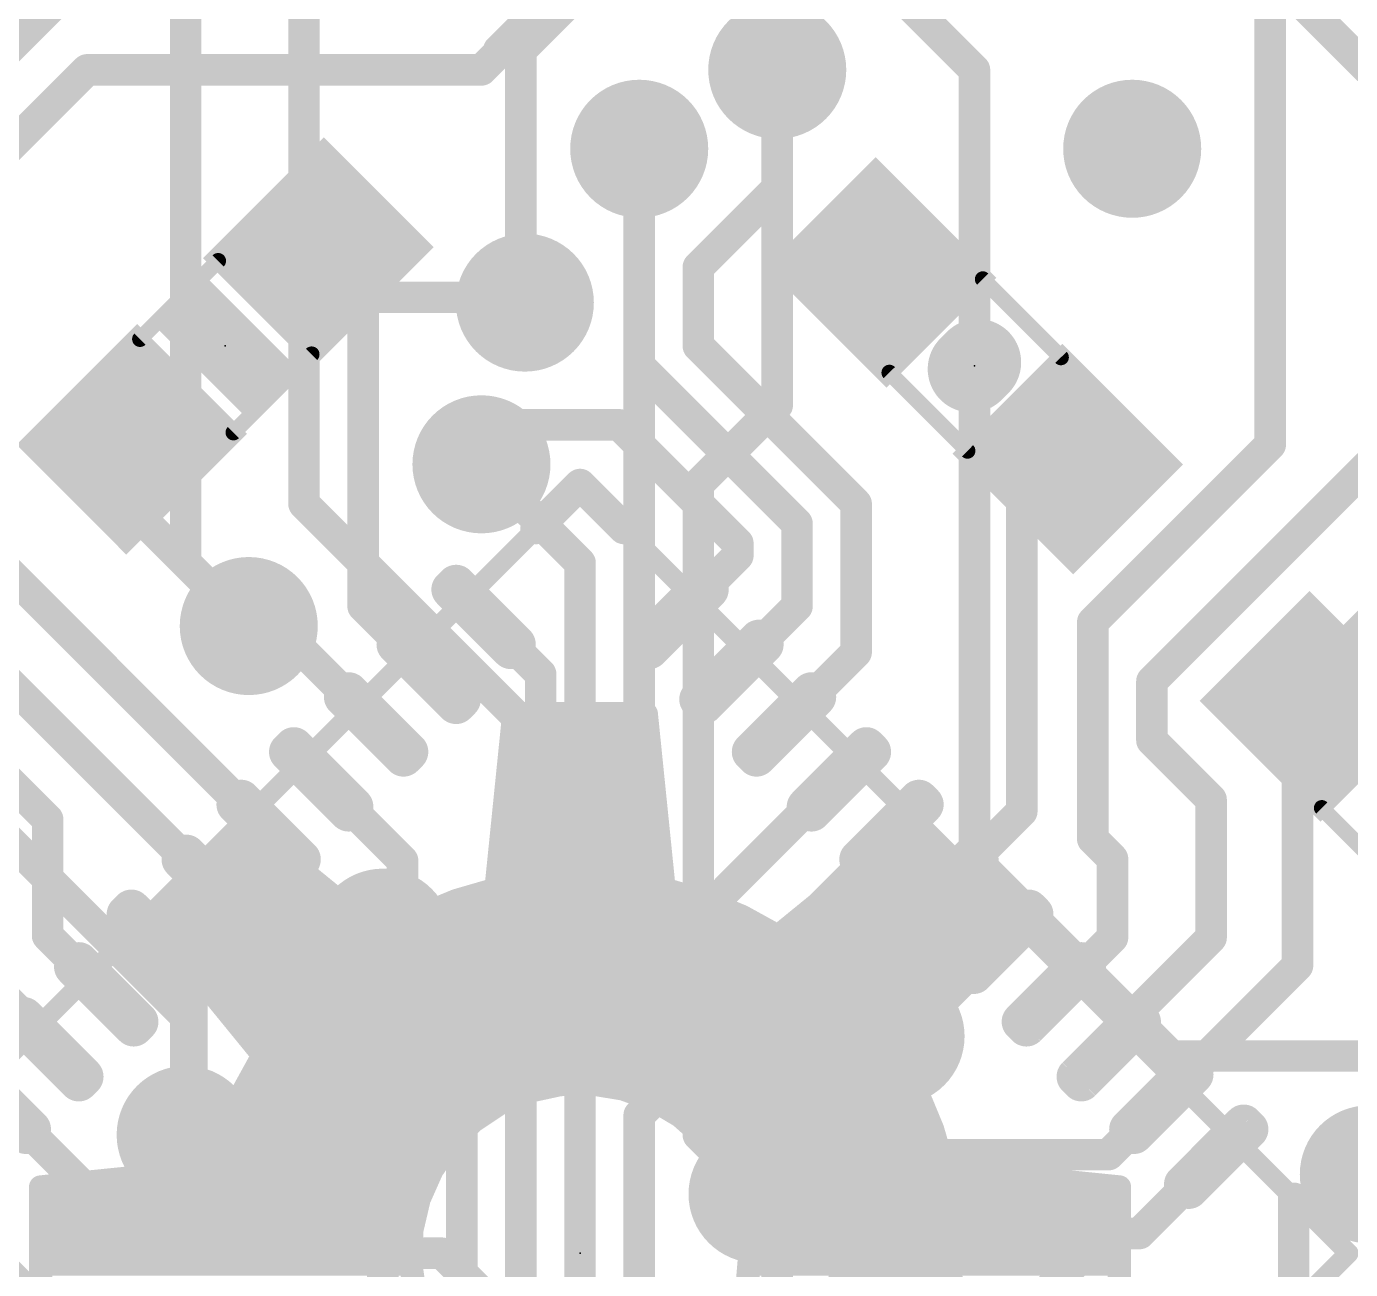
# Model space of a CAD drawing. Extents: x -20 to 87, y -16 to 68.
# Drawn here: x 9.13 to 17.66, y 20.22 to 28.22 of the extents above; entities that cross this region are included whole.
import ezdxf

# ---------------------------------------------------------------- set-up
doc = ezdxf.new("R2010")
doc.units = 0
for name, color, linetype in [('1', 12, 'CONTINUOUS'), ('16', 132, 'CONTINUOUS'), ('18', 110, 'CONTINUOUS'), ('21', 41, 'CONTINUOUS'), ('22', 40, 'CONTINUOUS'), ('23', 53, 'CONTINUOUS'), ('24', 53, 'CONTINUOUS'), ('51', 53, 'CONTINUOUS')]:
    doc.layers.add(name, color=color, linetype=linetype)

# ---------------------------------------------------------------- blocks, each defined once
blk = doc.blocks.new('RECT')
blk.add_solid([(-0.5, -0.5), (0.5, -0.5), (-0.5, 0.5), (0.5, 0.5)])
blk = doc.blocks.new('RECT128000X48000R85')
at = {"const_width": 0.1275}
blk.add_lwpolyline([(0.3362, -0.0225), (0.3362, 0.0225, 0.4142), (0.2725, 0.0863), (-0.2725, 0.0863, 0.4142), (-0.3362, 0.0225), (-0.3362, -0.0225, 0.4142), (-0.2725, -0.0863), (0.2725, -0.0863, 0.4142)], format="xyb", close=True, dxfattribs=at)
blk.add_solid([(-0.2979, -0.0479), (0.2979, -0.0479), (-0.2979, 0.0479), (0.2979, 0.0479)])
blk = doc.blocks.new('ROUNDV')
at = {"const_width": 0.5}
blk.add_lwpolyline([(0, -0.25, 1), (0, 0.25, 1), (0, -0.25)], format="xyb", dxfattribs=at)

msp = doc.modelspace()

# ---------------------------------------------------------------- linework, layer by layer
at = {"layer": '1'}
for points, const_width in [([(17.145, 32.385), (17.145, 25.527)], 0.2032), ([(9.271, 23.114), (3.175, 29.21)], 0.2032), ([(13.32, 29.21), (12.177, 28.067)], 0.2032), ([(8.255, 27.305), (9.398, 28.448)], 0.2032), ([(12.177, 28.052), (12.065, 27.94)], 0.2032), ([(12.177, 28.067), (12.177, 28.052)], 0.2032), ([(9.525, 27.94), (8.763, 27.178)], 0.2032), ([(12.065, 27.94), (9.525, 27.94)], 0.2032), ([(13.97, 27.94), (13.97, 27.178)], 0.2032), ([(13.081, 27.432), (13.081, 26.035)], 0.2032), ([(13.97, 27.178), (13.462, 26.67)], 0.2032), ([(11.303, 26.4751), (11.015, 26.763)], 0.2032), ([(13.462, 26.67), (13.462, 26.162)], 0.2032), ([(11.303, 26.4751), (11.303, 26.543)], 0.2032), ([(11.303, 24.4856), (11.303, 26.4751)], 0.2032), ([(11.303, 26.4751), (12.3107, 26.4751)], 0.2032), ([(12.3107, 26.4751), (12.3444, 26.4414)], 0.2032), ([(13.462, 26.162), (14.478, 25.146)], 0.2032), ([(13.081, 26.035), (14.097, 25.019)], 0.2032), ([(12.319, 25.654), (12.065, 25.4)], 0.2032), ([(12.954, 25.654), (12.319, 25.654)], 0.2032), ([(13.716, 24.892), (12.954, 25.654)], 0.2032), ([(9.813, 25.561), (9.813, 25.112)], 0.2032), ([(16.002, 24.384), (17.145, 25.527)], 0.2032), ([(15.5448, 25.1377), (15.841, 25.434)], 0.2032), ([(17.78, 25.4), (16.383, 24.003)], 0.2032), ([(14.478, 24.1894), (14.478, 25.146)], 0.2032), ([(9.813, 25.112), (10.5664, 24.3586)], 0.2032), ([(15.5448, 23.1648), (15.5448, 25.1377)], 0.2032), ([(14.097, 24.4857), (14.097, 25.019)], 0.2032), ([(18.415, 25.019), (17.492, 24.096)], 0.2032), ([(10.6942, 23.0328), (8.763, 24.964)], 0.2032), ([(13.716, 24.8118), (13.716, 24.892)], 0.2032), ([(13.3214, 24.4171), (13.716, 24.8118)], 0.2032), ([(10.3406, 22.6793), (8.255, 24.7649)], 0.2032), ([(11.7251, 24.0636), (11.303, 24.4856)], 0.2032), ([(13.6749, 24.0636), (14.097, 24.4857)], 0.2032), ([(12.0786, 24.4171), (12.446, 24.0498)], 0.2032), ([(16.002, 24.384), (16.002, 22.987)], 0.2032), ([(10.7528, 24.3586), (10.5664, 24.3586)], 0.2032), ([(11.3865, 23.725), (10.7528, 24.3586)], 0.2032), ([(14.0135, 23.725), (14.478, 24.1894)], 0.2032), ([(17.492, 24.096), (17.492, 23.9011)], 0.3048), ([(12.446, 24.0498), (12.446, 22.352)], 0.2032), ([(16.383, 24.003), (16.383, 23.622)], 0.2032), ([(17.3204, 22.1717), (17.3204, 23.9546)], 0.2032), ([(17.3204, 23.9546), (17.433, 23.842)], 0.2032), ([(17.492, 23.9011), (17.433, 23.842)], 0.3048), ([(16.383, 23.622), (16.764, 23.241)], 0.2032), ([(11.557, 22.8473), (11.0329, 23.3714)], 0.2032), ([(13.462, 22.479), (14.397, 23.414)], 0.2032), ([(14.397, 23.4013), (14.3671, 23.3714)], 0.2032), ([(14.397, 23.414), (14.397, 23.4013)], 0.2032), ([(16.764, 22.352), (16.764, 23.241)], 0.2032), ([(9.271, 22.3647), (9.271, 23.114)], 0.2032), ([(15.0593, 22.6793), (15.5448, 23.1648)], 0.2032), ([(10.6943, 23.0328), (10.6942, 23.0328)], 0.2032), ([(14.7057, 23.0328), (14.7057, 23.0057)], 0.2032), ([(14.7057, 23.0057), (14, 22.3)], 0.2032), ([(16.129, 22.86), (16.002, 22.987)], 0.2032), ([(11.557, 22.8473), (11.557, 22.479)], 0.2032), ([(16.129, 22.352), (16.129, 22.86)], 0.2032), ([(10.3407, 22.6793), (10.3406, 22.6793)], 0.2032), ([(9.295, 21.6676), (8.3312, 22.6314)], 0.2032), ([(11.557, 22.479), (11.43, 22.352)], 0.2032), ([(13.462, 21.082), (13.462, 22.479)], 0.2032), ([(9.6486, 21.9871), (9.271, 22.3647)], 0.2032), ([(9.9872, 22.3257), (10.0593, 22.3257)], 0.2032), ([(9.9872, 22.3257), (10.0743, 22.3257)], 0.2032), ([(10.2, 22.1129), (9.9872, 22.3257)], 0.2032), ([(11.176, 21.082), (12.446, 22.352)], 0.2032), ([(15.4128, 22.3257), (14.8041, 21.717)], 0.2032), ([(15.7641, 21.9871), (16.129, 22.352)], 0.2032), ([(16.105, 21.693), (16.764, 22.352)], 0.2032), ([(14, 22.3), (14, 21.5092)], 0.2032), ([(16.4436, 21.2949), (17.3204, 22.1717)], 0.2032), ([(10.2, 22.1129), (10.2, 21.122)], 0.2032), ([(15.7514, 21.9871), (15.7641, 21.9871)], 0.2032), ([(9.295, 21.6335), (9.295, 21.6676)], 0.2032), ([(14.8041, 21.717), (14.732, 21.717)], 0.2032), ([(16.105, 21.6335), (16.105, 21.693)], 0.2032), ([(14, 21.5092), (14.5542, 20.955)], 0.2032), ([(10.16, 21.36), (10.2, 21.4)], 0.2032), ([(10.16, 21.082), (10.16, 21.36)], 0.2032), ([(8.9564, 21.2949), (9.9313, 20.32)], 0.2032), ([(16.4436, 21.2949), (16.1037, 20.955)], 0.2032), ([(10.2, 21.122), (10.16, 21.082)], 0.2032), ([(13.843, 20.701), (13.462, 21.082)], 0.2032), ([(16.1037, 20.955), (14.5542, 20.955)], 0.2032), ([(16.7971, 20.9414), (16.3028, 20.447)], 0.2032), ([(14.8844, 19.2532), (16.0782, 20.447)], 0.2032), ([(16.3028, 20.447), (16.0782, 20.447)], 0.2032), ([(9.9313, 20.32), (11.811, 20.32)], 0.2032), ([(11.811, 20.32), (12.192, 19.939)], 0.2032)]:
    msp.add_lwpolyline(points, dxfattribs=dict(at, const_width=const_width))
for points, const_width in [([(12.2278, 28.067, 1), (12.1262, 28.067)], 0.1016), ([(12.1411, 28.1029, 1), (12.2129, 28.0311)], 0.1016), ([(12.2129, 28.0161, 1), (12.1411, 28.0879)], 0.1016), ([(12.1262, 28.052, 1), (12.2278, 28.052)], 0.1016), ([(9.525, 27.9908, 1), (9.525, 27.8892)], 0.1016), ([(9.5609, 27.9041, 1), (9.4891, 27.9759)], 0.1016), ([(12.0291, 27.9759, 1), (12.1009, 27.9041)], 0.1016), ([(12.065, 27.8892, 1), (12.065, 27.9908)], 0.1016), ([(14.0208, 27.94, 1), (13.9192, 27.94)], 0.1016), ([(13.1318, 27.432, 1), (13.0302, 27.432)], 0.1016), ([(13.9192, 27.178, 1), (14.0208, 27.178)], 0.1016), ([(14.0059, 27.1421, 1), (13.9341, 27.2139)], 0.1016), ([(11.051, 26.799, 1), (10.9791, 26.7271)], 0.1016), ([(13.5128, 26.67, 1), (13.4112, 26.67)], 0.1016), ([(13.4261, 26.7059, 1), (13.4979, 26.6341)], 0.1016), ([(11.3538, 26.543, 1), (11.2522, 26.543)], 0.1016), ([(11.3538, 26.4751, 1), (11.2522, 26.4751)], 0.1016), ([(11.303, 26.5259, 1), (11.303, 26.4243)], 0.1016), ([(11.2522, 26.4751, 1), (11.3538, 26.4751)], 0.1016), ([(11.2671, 26.4392, 1), (11.3389, 26.511)], 0.1016), ([(12.3466, 26.511, 1), (12.2748, 26.4392)], 0.1016), ([(12.3085, 26.4055, 1), (12.3803, 26.4773)], 0.1016), ([(12.3107, 26.4243, 1), (12.3107, 26.5259)], 0.1016), ([(13.4979, 26.1979, 1), (13.4261, 26.1261)], 0.1016), ([(13.4112, 26.162, 1), (13.5128, 26.162)], 0.1016), ([(13.1169, 26.0709, 1), (13.0451, 25.9991)], 0.1016), ([(13.0302, 26.035, 1), (13.1318, 26.035)], 0.1016), ([(12.319, 25.7048, 1), (12.319, 25.6032)], 0.1016), ([(12.3549, 25.6181, 1), (12.2831, 25.6899)], 0.1016), ([(12.9899, 25.6899, 1), (12.9181, 25.6181)], 0.1016), ([(12.954, 25.6032, 1), (12.954, 25.7048)], 0.1016), ([(9.8638, 25.561, 1), (9.7622, 25.561)], 0.1016), ([(17.1809, 25.4911, 1), (17.1091, 25.5629)], 0.1016), ([(15.877, 25.398, 1), (15.8051, 25.4699)], 0.1016), ([(17.0942, 25.527, 1), (17.1958, 25.527)], 0.1016), ([(12.0291, 25.4359, 1), (12.1009, 25.3641)], 0.1016), ([(14.5288, 25.146, 1), (14.4272, 25.146)], 0.1016), ([(9.8489, 25.148, 1), (9.777, 25.0761)], 0.1016), ([(9.7622, 25.112, 1), (9.8638, 25.112)], 0.1016), ([(14.4421, 25.1101, 1), (14.5139, 25.1819)], 0.1016), ([(15.5956, 25.1377, 1), (15.494, 25.1377)], 0.1016), ([(15.5089, 25.1736, 1), (15.5807, 25.1018)], 0.1016), ([(14.1478, 25.019, 1), (14.0462, 25.019)], 0.1016), ([(14.0611, 24.9831, 1), (14.1329, 25.0549)], 0.1016), ([(13.7668, 24.892, 1), (13.6652, 24.892)], 0.1016), ([(13.6801, 24.8561, 1), (13.7519, 24.9279)], 0.1016), ([(13.7519, 24.7758, 1), (13.6801, 24.8477)], 0.1016), ([(13.6652, 24.8118, 1), (13.7668, 24.8118)], 0.1016), ([(11.3389, 24.5216, 1), (11.2671, 24.4497)], 0.1016), ([(14.1329, 24.4497, 1), (14.0611, 24.5216)], 0.1016), ([(11.2522, 24.4856, 1), (11.3538, 24.4856)], 0.1016), ([(12.1145, 24.4531, 1), (12.0427, 24.3812)], 0.1016), ([(13.2855, 24.4531, 1), (13.3573, 24.3812)], 0.1016), ([(14.0462, 24.4857, 1), (14.1478, 24.4857)], 0.1016), ([(16.0528, 24.384, 1), (15.9512, 24.384)], 0.1016), ([(10.5664, 24.4094, 1), (10.5664, 24.3078)], 0.1016), ([(10.5305, 24.3227, 1), (10.6023, 24.3945)], 0.1016), ([(10.7888, 24.3945, 1), (10.7169, 24.3227)], 0.1016), ([(10.7528, 24.3078, 1), (10.7528, 24.4094)], 0.1016), ([(15.9661, 24.4199, 1), (16.0379, 24.3481)], 0.1016), ([(14.4272, 24.1894, 1), (14.5288, 24.1894)], 0.1016), ([(14.5139, 24.1535, 1), (14.4421, 24.2254)], 0.1016), ([(17.5682, 24.096, 1), (17.4158, 24.096)], 0.1524), ([(11.6891, 24.0277, 1), (11.761, 24.0995)], 0.1016), ([(12.4968, 24.0498, 1), (12.3952, 24.0498)], 0.1016), ([(12.4101, 24.0138, 1), (12.4819, 24.0857)], 0.1016), ([(13.639, 24.0995, 1), (13.7109, 24.0277)], 0.1016), ([(17.4561, 24.132, 1), (17.528, 24.0601)], 0.1016), ([(16.4338, 24.003, 1), (16.3322, 24.003)], 0.1016), ([(16.3471, 24.0389, 1), (16.4189, 23.9671)], 0.1016), ([(17.3712, 23.9546, 1), (17.2696, 23.9546)], 0.1016), ([(17.3563, 23.9905, 1), (17.2845, 23.9187)], 0.1016), ([(17.5459, 23.8472, 1), (17.4382, 23.955)], 0.1524), ([(17.3791, 23.8959, 1), (17.4868, 23.7882)], 0.1524), ([(17.4158, 23.9011, 1), (17.5682, 23.9011)], 0.1524), ([(17.397, 23.8061, 1), (17.4689, 23.878)], 0.1016), ([(11.3505, 23.6891, 1), (11.4224, 23.7609)], 0.1016), ([(13.9776, 23.7609, 1), (14.0495, 23.6891)], 0.1016), ([(16.4189, 23.6579, 1), (16.3471, 23.5861)], 0.1016), ([(16.3322, 23.622, 1), (16.4338, 23.622)], 0.1016), ([(11.0688, 23.4073, 1), (10.997, 23.3355)], 0.1016), ([(14.3312, 23.4073, 1), (14.403, 23.3355)], 0.1016), ([(14.4478, 23.414, 1), (14.3462, 23.414)], 0.1016), ([(14.3462, 23.4013, 1), (14.4478, 23.4013)], 0.1016), ([(14.4329, 23.3781, 1), (14.3611, 23.4499)], 0.1016), ([(14.4329, 23.3654, 1), (14.3611, 23.4372)], 0.1016), ([(16.8148, 23.241, 1), (16.7132, 23.241)], 0.1016), ([(16.7281, 23.2051, 1), (16.7999, 23.2769)], 0.1016), ([(9.3218, 23.114, 1), (9.2202, 23.114)], 0.1016), ([(9.2351, 23.0781, 1), (9.3069, 23.1499)], 0.1016), ([(15.494, 23.1648, 1), (15.5956, 23.1648)], 0.1016), ([(15.5807, 23.1289, 1), (15.5089, 23.2007)], 0.1016), ([(10.6942, 23.0836, 1), (10.6942, 22.982)], 0.1016), ([(10.6583, 22.9969, 1), (10.7301, 23.0687)], 0.1016), ([(10.6943, 22.982, 1), (10.6943, 23.0836)], 0.1016), ([(14.7565, 23.0328, 1), (14.6549, 23.0328)], 0.1016), ([(14.6549, 23.0057, 1), (14.7565, 23.0057)], 0.1016), ([(14.7416, 22.9698, 1), (14.6698, 23.0416)], 0.1016), ([(16.0379, 23.0229, 1), (15.9661, 22.9511)], 0.1016), ([(15.9512, 22.987, 1), (16.0528, 22.987)], 0.1016), ([(11.6078, 22.8473, 1), (11.5062, 22.8473)], 0.1016), ([(16.1798, 22.86, 1), (16.0782, 22.86)], 0.1016), ([(16.0931, 22.8241, 1), (16.1649, 22.8959)], 0.1016), ([(11.5211, 22.8114, 1), (11.5929, 22.8832)], 0.1016), ([(10.3406, 22.7301, 1), (10.3406, 22.6285)], 0.1016), ([(10.3407, 22.6285, 1), (10.3407, 22.7301)], 0.1016), ([(10.3047, 22.6433, 1), (10.3766, 22.7152)], 0.1016), ([(15.0233, 22.7152, 1), (15.0952, 22.6433)], 0.1016), ([(11.5062, 22.479, 1), (11.6078, 22.479)], 0.1016), ([(11.5929, 22.4431, 1), (11.5211, 22.5149)], 0.1016), ([(13.5128, 22.479, 1), (13.4112, 22.479)], 0.1016), ([(13.4261, 22.5149, 1), (13.4979, 22.4431)], 0.1016), ([(9.3069, 22.4006, 1), (9.2351, 22.3288)], 0.1016), ([(9.9872, 22.3765, 1), (9.9872, 22.2749)], 0.1016), ([(9.9872, 22.3765, 1), (9.9872, 22.2749)], 0.1016), ([(10.0231, 22.3616, 1), (9.9513, 22.2898)], 0.1016), ([(10.0593, 22.2749, 1), (10.0593, 22.3765)], 0.1016), ([(10.0743, 22.2749, 1), (10.0743, 22.3765)], 0.1016), ([(11.3941, 22.3879, 1), (11.4659, 22.3161)], 0.1016), ([(12.4819, 22.3161, 1), (12.4101, 22.3879)], 0.1016), ([(15.4487, 22.2898, 1), (15.3769, 22.3616)], 0.1016), ([(16.1649, 22.3161, 1), (16.0931, 22.3879)], 0.1016), ([(16.7999, 22.3161, 1), (16.7281, 22.3879)], 0.1016), ([(9.2202, 22.3647, 1), (9.3218, 22.3647)], 0.1016), ([(12.3952, 22.352, 1), (12.4968, 22.352)], 0.1016), ([(14.0508, 22.3, 1), (13.9492, 22.3)], 0.1016), ([(13.9641, 22.3359, 1), (14.0359, 22.2641)], 0.1016), ([(16.0782, 22.352, 1), (16.1798, 22.352)], 0.1016), ([(16.7132, 22.352, 1), (16.8148, 22.352)], 0.1016), ([(17.3563, 22.1358, 1), (17.2845, 22.2076)], 0.1016), ([(10.2508, 22.1129, 1), (10.1492, 22.1129)], 0.1016), ([(10.1641, 22.077, 1), (10.2359, 22.1488)], 0.1016), ([(17.2696, 22.1717, 1), (17.3712, 22.1717)], 0.1016), ([(15.7514, 22.0379, 1), (15.7514, 21.9363)], 0.1016), ([(15.7641, 21.9363, 1), (15.7641, 22.0379)], 0.1016), ([(9.6127, 21.9512, 1), (9.6845, 22.023)], 0.1016), ([(15.7282, 22.023, 1), (15.8, 21.9512)], 0.1016), ([(9.3458, 21.6676, 1), (9.2442, 21.6676)], 0.1016), ([(9.2591, 21.6317, 1), (9.3309, 21.7035)], 0.1016), ([(14.732, 21.7678, 1), (14.732, 21.6662)], 0.1016), ([(14.7682, 21.7529, 1), (14.84, 21.6811)], 0.1016), ([(14.8041, 21.6662, 1), (14.8041, 21.7678)], 0.1016), ([(16.1558, 21.693, 1), (16.0542, 21.693)], 0.1016), ([(16.0691, 21.7289, 1), (16.1409, 21.6571)], 0.1016), ([(9.2442, 21.6335, 1), (9.3458, 21.6335)], 0.1016), ([(16.0542, 21.6335, 1), (16.1558, 21.6335)], 0.1016), ([(14.0359, 21.5451, 1), (13.9641, 21.4733)], 0.1016), ([(10.2359, 21.3641, 1), (10.1641, 21.4359)], 0.1016), ([(13.9492, 21.5092, 1), (14.0508, 21.5092)], 0.1016), ([(10.2108, 21.36, 1), (10.1092, 21.36)], 0.1016), ([(10.1241, 21.3959, 1), (10.1959, 21.3241)], 0.1016), ([(16.4077, 21.3309, 1), (16.4795, 21.259)], 0.1016), ([(16.4795, 21.259, 1), (16.4077, 21.3309)], 0.1016), ([(10.1241, 21.1179, 1), (10.1959, 21.0461)], 0.1016), ([(10.1492, 21.122, 1), (10.2508, 21.122)], 0.1016), ([(10.2359, 21.0861, 1), (10.1641, 21.1579)], 0.1016), ([(11.1401, 21.1179, 1), (11.2119, 21.0461)], 0.1016), ([(13.4979, 21.1179, 1), (13.4261, 21.0461)], 0.1016), ([(10.1092, 21.082, 1), (10.2108, 21.082)], 0.1016), ([(13.4112, 21.082, 1), (13.5128, 21.082)], 0.1016), ([(14.5542, 21.0058, 1), (14.5542, 20.9042)], 0.1016), ([(14.5183, 20.9191, 1), (14.5901, 20.9909)], 0.1016), ([(16.0677, 20.9909, 1), (16.1396, 20.9191)], 0.1016), ([(16.1037, 20.9042, 1), (16.1037, 21.0058)], 0.1016), ([(16.8331, 20.9055, 1), (16.7612, 20.9773)], 0.1016), ([(13.8071, 20.6651, 1), (13.8789, 20.7369)], 0.1016), ([(16.0782, 20.4978, 1), (16.0782, 20.3962)], 0.1016), ([(16.1141, 20.4111, 1), (16.0423, 20.4829)], 0.1016), ([(16.2668, 20.4829, 1), (16.3387, 20.4111)], 0.1016), ([(16.3028, 20.3962, 1), (16.3028, 20.4978)], 0.1016), ([(9.9313, 20.3708, 1), (9.9313, 20.2692)], 0.1016), ([(9.8954, 20.2841, 1), (9.9673, 20.3559)], 0.1016), ([(11.8469, 20.3559, 1), (11.7751, 20.2841)], 0.1016), ([(11.811, 20.2692, 1), (11.811, 20.3708)], 0.1016)]:
    msp.add_lwpolyline(points, format="xyb", dxfattribs=dict(at, const_width=const_width))
at = {"layer": '16', "const_width": 0.2032}
for points in [[(10.922, 25.146), (10.922, 34.798)], [(10.16, 34.29), (10.16, 24.765)], [(12.7, 33.02), (17.78, 27.94)], [(13.208, 28.956), (12.319, 28.067)], [(15.24, 27.94), (14.224, 28.956)], [(12.319, 28.067), (12.319, 26.4668)], [(13.97, 25.781), (13.97, 27.94)], [(15.24, 22.86), (15.24, 27.94)], [(13.081, 21.844), (13.081, 27.432)], [(12.319, 26.4668), (12.3444, 26.4414)], [(13.462, 25.273), (13.97, 25.781)], [(12.7, 24.765), (12.065, 25.4)], [(13.462, 21.59), (13.462, 25.273)], [(12.319, 23.749), (10.922, 25.146)], [(10.16, 24.765), (10.5664, 24.3586)], [(12.7, 22.098), (12.7, 24.765)], [(7.62, 24.384), (10.16, 21.844)], [(12.319, 22.352), (12.319, 23.749)], [(16.51, 21.59), (15.24, 22.86)], [(11.938, 21.971), (12.319, 22.352)], [(12.319, 21.717), (12.7, 22.098)], [(11.938, 19.177), (11.938, 21.971)], [(10.16, 21.844), (10.16, 21.082)], [(12.7, 21.463), (13.081, 21.844)], [(12.319, 19.558), (12.319, 21.717)], [(13.081, 21.209), (13.462, 21.59)], [(22.86, 21.59), (16.51, 21.59)], [(12.7, 19.812), (12.7, 21.463)], [(13.081, 20.066), (13.081, 21.209)], [(8.128, 21.082), (9.652, 19.558)], [(11.43, 20.828), (11.176, 21.082)], [(11.43, 19.177), (11.43, 20.828)], [(13.97, 20.574), (13.843, 20.701)], [(13.97, 19.812), (13.97, 20.574)]]:
    msp.add_lwpolyline(points, dxfattribs=at)
at = {"layer": '16', "const_width": 0.1016}
for points in [[(12.3698, 28.067, 1), (12.2682, 28.067)], [(12.2831, 28.1029, 1), (12.3549, 28.0311)], [(14.0208, 27.94, 1), (13.9192, 27.94)], [(15.2908, 27.94, 1), (15.1892, 27.94)], [(15.2041, 27.9041, 1), (15.2759, 27.9759)], [(13.1318, 27.432, 1), (13.0302, 27.432)], [(12.3549, 26.5027, 1), (12.2831, 26.4309)], [(12.3085, 26.4055, 1), (12.3803, 26.4773)], [(12.2682, 26.4668, 1), (12.3698, 26.4668)], [(14.0059, 25.7451, 1), (13.9341, 25.8169)], [(13.9192, 25.781, 1), (14.0208, 25.781)], [(12.1009, 25.4359, 1), (12.0291, 25.3641)], [(13.5128, 25.273, 1), (13.4112, 25.273)], [(13.4261, 25.3089, 1), (13.4979, 25.2371)], [(10.9579, 25.1819, 1), (10.8861, 25.1101)], [(10.8712, 25.146, 1), (10.9728, 25.146)], [(10.1959, 24.8009, 1), (10.1241, 24.7291)], [(10.1092, 24.765, 1), (10.2108, 24.765)], [(12.7508, 24.765, 1), (12.6492, 24.765)], [(12.6641, 24.7291, 1), (12.7359, 24.8009)], [(10.5305, 24.3227, 1), (10.6023, 24.3945)], [(12.3698, 23.749, 1), (12.2682, 23.749)], [(12.2831, 23.7131, 1), (12.3549, 23.7849)], [(15.2759, 22.8959, 1), (15.2041, 22.8241)], [(15.1892, 22.86, 1), (15.2908, 22.86)], [(12.3549, 22.3161, 1), (12.2831, 22.3879)], [(12.2682, 22.352, 1), (12.3698, 22.352)], [(12.7359, 22.0621, 1), (12.6641, 22.1339)], [(12.6492, 22.098, 1), (12.7508, 22.098)], [(11.9888, 21.971, 1), (11.8872, 21.971)], [(11.9021, 22.0069, 1), (11.9739, 21.9351)], [(10.2108, 21.844, 1), (10.1092, 21.844)], [(10.1241, 21.8081, 1), (10.1959, 21.8799)], [(13.1169, 21.8081, 1), (13.0451, 21.8799)], [(13.0302, 21.844, 1), (13.1318, 21.844)], [(12.3698, 21.717, 1), (12.2682, 21.717)], [(12.2831, 21.7529, 1), (12.3549, 21.6811)], [(13.4979, 21.5541, 1), (13.4261, 21.6259)], [(16.51, 21.6408, 1), (16.51, 21.5392)], [(16.4741, 21.5541, 1), (16.5459, 21.6259)], [(13.4112, 21.59, 1), (13.5128, 21.59)], [(12.7508, 21.463, 1), (12.6492, 21.463)], [(12.6641, 21.4989, 1), (12.7359, 21.4271)], [(13.1318, 21.209, 1), (13.0302, 21.209)], [(13.0451, 21.2449, 1), (13.1169, 21.1731)], [(11.2119, 21.1179, 1), (11.1401, 21.0461)], [(10.1092, 21.082, 1), (10.2108, 21.082)], [(11.4808, 20.828, 1), (11.3792, 20.828)], [(11.3941, 20.7921, 1), (11.4659, 20.8639)], [(13.8789, 20.7369, 1), (13.8071, 20.6651)], [(14.0208, 20.574, 1), (13.9192, 20.574)], [(13.9341, 20.5381, 1), (14.0059, 20.6099)]]:
    msp.add_lwpolyline(points, format="xyb", dxfattribs=at)
at = {"layer": '21'}
for points, const_width in [([(15.2616, 26.0566), (15.2184, 26.0134)], 0.5588), ([(12.4172, 24.9869), (12.7, 25.2697)], 0.2032), ([(12.7, 25.2697), (12.9828, 24.9869)], 0.2032), ([(17.2962, 19.9664), (17.2962, 20.6736)], 0.2032)]:
    msp.add_lwpolyline(points, dxfattribs=dict(at, const_width=const_width))
for points, const_width in [([(15.3603, 25.9578, 1), (15.1628, 26.1553)], 0.2794), ([(15.1196, 26.1122, 1), (15.3172, 25.9146)], 0.2794), ([(12.7359, 25.3057, 1), (12.6641, 25.2338)], 0.1016), ([(12.7359, 25.2338, 1), (12.6641, 25.3057)], 0.1016), ([(12.3812, 25.0228, 1), (12.4531, 24.951)], 0.1016), ([(12.9469, 24.951, 1), (13.0188, 25.0228)], 0.1016), ([(17.347, 20.6736, 1), (17.2454, 20.6736)], 0.1016)]:
    msp.add_lwpolyline(points, format="xyb", dxfattribs=dict(at, const_width=const_width))
at = {"layer": '22', "const_width": 0.15}
for points in [[(12.1587, 22.6646), (12.2735, 23.7939)], [(12.2735, 23.7939), (13.1265, 23.7939)], [(13.1265, 23.7939), (13.2413, 22.6646)], [(12.264, 23.7), (13.136, 23.7)], [(12.2487, 23.55), (13.1513, 23.55)], [(12.2335, 23.4), (13.1665, 23.4)], [(12.2182, 23.25), (13.1818, 23.25)], [(9.942, 22.4748), (10.5452, 23.078)], [(10.5452, 23.078), (11.4249, 22.3607)], [(12.203, 23.1), (13.197, 23.1)], [(13.9751, 22.3607), (14.8548, 23.078)], [(14.8548, 23.078), (15.458, 22.4748)], [(10.4172, 22.95), (10.7022, 22.95)], [(12.1877, 22.95), (13.2123, 22.95)], [(14.6978, 22.95), (14.9828, 22.95)], [(10.2672, 22.8), (10.8861, 22.8)], [(12.1725, 22.8), (13.2275, 22.8)], [(14.5139, 22.8), (15.1328, 22.8)], [(10.1172, 22.65), (11.0701, 22.65)], [(11.9034, 22.5906), (12.1587, 22.6646)], [(12.1083, 22.65), (13.2917, 22.65)], [(13.2413, 22.6646), (13.4966, 22.5906)], [(14.3299, 22.65), (15.2828, 22.65)], [(11.6578, 22.4889), (11.9034, 22.5906)], [(13.4966, 22.5906), (13.7422, 22.4889)], [(10.6593, 21.5951), (9.942, 22.4748)], [(9.9672, 22.5), (11.2541, 22.5)], [(11.4249, 22.3607), (11.6578, 22.4889)], [(11.6846, 22.5), (13.7154, 22.5)], [(13.7422, 22.4889), (13.9751, 22.3607)], [(14.1459, 22.5), (15.4328, 22.5)], [(15.458, 22.4748), (14.7407, 21.5951)], [(10.0438, 22.35), (15.3562, 22.35)], [(10.1661, 22.2), (15.2339, 22.2)], [(10.2884, 22.05), (15.1116, 22.05)], [(10.4107, 21.9), (14.9893, 21.9)], [(10.533, 21.75), (14.867, 21.75)], [(10.5311, 21.3622), (10.6593, 21.5951)], [(10.6553, 21.6), (14.7447, 21.6)], [(14.7407, 21.5951), (14.8689, 21.3622)], [(10.5794, 21.45), (14.8206, 21.45)], [(10.4294, 21.1166), (10.5311, 21.3622)], [(12.3692, 21.3625), (12.1803, 21.2824)], [(12.5696, 21.406), (12.3692, 21.3625)], [(12.7747, 21.4112), (12.5696, 21.406)], [(12.9771, 21.3781), (12.7747, 21.4112)], [(13.1698, 21.3078), (12.9771, 21.3781)], [(14.8689, 21.3622), (14.9706, 21.1166)], [(10.5053, 21.3), (12.2217, 21.3)], [(12.1803, 21.2824), (12.0098, 21.1685)], [(13.346, 21.2027), (13.1698, 21.3078)], [(13.1828, 21.3), (14.8947, 21.3)], [(12.0098, 21.1685), (11.8635, 21.0247)], [(13.4994, 21.0666), (13.346, 21.2027)], [(10.3554, 20.8613), (10.4294, 21.1166)], [(10.4432, 21.15), (11.991, 21.15)], [(13.4053, 21.15), (14.9568, 21.15)], [(14.9706, 21.1166), (15.0446, 20.8613)], [(10.3956, 21), (11.8464, 21)], [(11.8635, 21.0247), (11.7466, 20.8561)], [(13.6247, 20.9042), (13.4994, 21.0666)], [(13.5508, 21), (15.0044, 21)], [(13.7175, 20.7213), (13.6247, 20.9042)], [(9.2261, 20.7465), (10.3554, 20.8613)], [(10.2442, 20.85), (11.7439, 20.85)], [(11.7466, 20.8561), (11.6633, 20.6687)], [(13.6522, 20.85), (15.1558, 20.85)], [(15.0446, 20.8613), (16.1739, 20.7465)], [(9.2261, 19.8935), (9.2261, 20.7465)], [(16.1739, 20.7465), (16.1739, 19.8935)], [(9.2261, 20.7), (11.6772, 20.7)], [(11.6633, 20.6687), (11.6164, 20.469)], [(13.7746, 20.5242), (13.7175, 20.7213)], [(13.7237, 20.7), (16.1739, 20.7)], [(9.2261, 20.55), (11.6355, 20.55)], [(13.7671, 20.55), (16.1739, 20.55)], [(13.7938, 20.32), (13.7746, 20.5242)], [(9.2261, 20.4), (11.6135, 20.4)], [(11.6164, 20.469), (11.6077, 20.264)], [(13.7863, 20.4), (16.1739, 20.4)], [(13.7784, 20.1368), (13.7938, 20.32)], [(9.2261, 20.25), (11.6097, 20.25)], [(11.6077, 20.264), (11.6373, 20.0611)], [(13.7879, 20.25), (16.1739, 20.25)]]:
    msp.add_lwpolyline(points, dxfattribs=at)
at = {"layer": '22', "const_width": 0.075}
for points in [[(12.2735, 23.8314, 1), (12.2735, 23.7564)], [(12.3108, 23.7901, 1), (12.2362, 23.7977)], [(13.1638, 23.7977, 1), (13.0892, 23.7901)], [(13.1265, 23.7564, 1), (13.1265, 23.8314)], [(12.264, 23.7375, 1), (12.264, 23.6625)], [(13.136, 23.6625, 1), (13.136, 23.7375)], [(12.2487, 23.5875, 1), (12.2487, 23.5125)], [(13.1513, 23.5125, 1), (13.1513, 23.5875)], [(12.2335, 23.4375, 1), (12.2335, 23.3625)], [(13.1665, 23.3625, 1), (13.1665, 23.4375)], [(12.2182, 23.2875, 1), (12.2182, 23.2125)], [(13.1818, 23.2125, 1), (13.1818, 23.2875)], [(10.5689, 23.1071, 1), (10.5215, 23.0489)], [(10.5717, 23.0515, 1), (10.5187, 23.1045)], [(12.203, 23.1375, 1), (12.203, 23.0625)], [(13.197, 23.0625, 1), (13.197, 23.1375)], [(14.8813, 23.1045, 1), (14.8283, 23.0515)], [(14.8785, 23.0489, 1), (14.8311, 23.1071)], [(10.4172, 22.9875, 1), (10.4172, 22.9125)], [(10.7022, 22.9125, 1), (10.7022, 22.9875)], [(12.1877, 22.9875, 1), (12.1877, 22.9125)], [(13.2123, 22.9125, 1), (13.2123, 22.9875)], [(14.6978, 22.9875, 1), (14.6978, 22.9125)], [(14.9828, 22.9125, 1), (14.9828, 22.9875)], [(10.2672, 22.8375, 1), (10.2672, 22.7625)], [(10.8861, 22.7625, 1), (10.8861, 22.8375)], [(12.1725, 22.8375, 1), (12.1725, 22.7625)], [(13.2275, 22.7625, 1), (13.2275, 22.8375)], [(14.5139, 22.8375, 1), (14.5139, 22.7625)], [(15.1328, 22.7625, 1), (15.1328, 22.8375)], [(10.1172, 22.6875, 1), (10.1172, 22.6125)], [(11.0701, 22.6125, 1), (11.0701, 22.6875)], [(12.1083, 22.6875, 1), (12.1083, 22.6125)], [(12.1214, 22.6684, 1), (12.196, 22.6608)], [(12.1691, 22.6286, 1), (12.1483, 22.7006)], [(13.2517, 22.7006, 1), (13.2309, 22.6286)], [(13.204, 22.6608, 1), (13.2786, 22.6684)], [(13.2917, 22.6125, 1), (13.2917, 22.6875)], [(14.3299, 22.6875, 1), (14.3299, 22.6125)], [(15.2828, 22.6125, 1), (15.2828, 22.6875)], [(11.8929, 22.6266, 1), (11.9138, 22.5546)], [(11.9177, 22.556, 1), (11.889, 22.6252)], [(13.511, 22.6252, 1), (13.4823, 22.556)], [(13.4862, 22.5546, 1), (13.5071, 22.6266)], [(9.9711, 22.4985, 1), (9.9129, 22.4511)], [(9.9155, 22.5013, 1), (9.9685, 22.4483)], [(9.9672, 22.5375, 1), (9.9672, 22.4625)], [(11.2541, 22.4625, 1), (11.2541, 22.5375)], [(11.6434, 22.5235, 1), (11.6721, 22.4542)], [(11.6759, 22.456, 1), (11.6397, 22.5217)], [(11.6846, 22.5375, 1), (11.6846, 22.4625)], [(13.7603, 22.5217, 1), (13.7241, 22.456)], [(13.7154, 22.4625, 1), (13.7154, 22.5375)], [(13.7279, 22.4542, 1), (13.7566, 22.5235)], [(14.1459, 22.5375, 1), (14.1459, 22.4625)], [(15.4871, 22.4511, 1), (15.4289, 22.4985)], [(15.4315, 22.4483, 1), (15.4845, 22.5013)], [(15.4328, 22.4625, 1), (15.4328, 22.5375)], [(11.4068, 22.3936, 1), (11.443, 22.3278)], [(11.4012, 22.3316, 1), (11.4486, 22.3898)], [(13.9514, 22.3898, 1), (13.9988, 22.3316)], [(13.957, 22.3278, 1), (13.9932, 22.3936)], [(10.0438, 22.3875, 1), (10.0438, 22.3125)], [(15.3562, 22.3125, 1), (15.3562, 22.3875)], [(10.1661, 22.2375, 1), (10.1661, 22.1625)], [(15.2339, 22.1625, 1), (15.2339, 22.2375)], [(10.2884, 22.0875, 1), (10.2884, 22.0125)], [(15.1116, 22.0125, 1), (15.1116, 22.0875)], [(10.4107, 21.9375, 1), (10.4107, 21.8625)], [(14.9893, 21.8625, 1), (14.9893, 21.9375)], [(10.533, 21.7875, 1), (10.533, 21.7125)], [(14.867, 21.7125, 1), (14.867, 21.7875)], [(10.6553, 21.6375, 1), (10.6553, 21.5625)], [(10.6922, 21.577, 1), (10.6264, 21.6132)], [(14.7736, 21.6132, 1), (14.7078, 21.577)], [(14.7447, 21.5625, 1), (14.7447, 21.6375)], [(10.6302, 21.5714, 1), (10.6884, 21.6188)], [(14.7116, 21.6188, 1), (14.7698, 21.5714)], [(10.5794, 21.4875, 1), (10.5794, 21.4125)], [(14.8206, 21.4125, 1), (14.8206, 21.4875)], [(10.4983, 21.3803, 1), (10.564, 21.3441)], [(10.5658, 21.3479, 1), (10.4965, 21.3766)], [(12.3612, 21.3992, 1), (12.3771, 21.3259)], [(12.3838, 21.328, 1), (12.3545, 21.3971)], [(12.5687, 21.4435, 1), (12.5706, 21.3685)], [(12.5776, 21.3693, 1), (12.5617, 21.4426)], [(12.7807, 21.4482, 1), (12.7686, 21.3742)], [(12.7756, 21.3737, 1), (12.7737, 21.4487)], [(12.99, 21.4133, 1), (12.9642, 21.3429)], [(12.9711, 21.3411, 1), (12.9832, 21.4151)], [(14.9035, 21.3766, 1), (14.8342, 21.3479)], [(14.836, 21.3441, 1), (14.9017, 21.3803)], [(10.5053, 21.3375, 1), (10.5053, 21.2625)], [(12.1657, 21.317, 1), (12.195, 21.2479)], [(12.2012, 21.2513, 1), (12.1595, 21.3136)], [(12.2217, 21.2625, 1), (12.2217, 21.3375)], [(13.189, 21.34, 1), (13.1506, 21.2756)], [(13.1828, 21.3375, 1), (13.1828, 21.2625)], [(13.1569, 21.2725, 1), (13.1827, 21.343)], [(14.8947, 21.2625, 1), (14.8947, 21.3375)], [(11.9889, 21.1997, 1), (12.0306, 21.1373)], [(12.0361, 21.1417, 1), (11.9835, 21.1952)], [(13.3708, 21.2307, 1), (13.3211, 21.1746)], [(13.3267, 21.1705, 1), (13.3652, 21.2349)], [(10.3948, 21.131, 1), (10.464, 21.1023)], [(10.4654, 21.1062, 1), (10.3934, 21.1271)], [(10.4432, 21.1875, 1), (10.4432, 21.1125)], [(11.991, 21.1125, 1), (11.991, 21.1875)], [(13.4053, 21.1875, 1), (13.4053, 21.1125)], [(15.0066, 21.1271, 1), (14.9346, 21.1062)], [(14.936, 21.1023, 1), (15.0052, 21.131)], [(14.9568, 21.1125, 1), (14.9568, 21.1875)], [(10.3956, 21.0375, 1), (10.3956, 20.9625)], [(11.8372, 21.0514, 1), (11.8898, 20.9979)], [(11.8943, 21.0033, 1), (11.8327, 21.046)], [(11.8464, 20.9625, 1), (11.8464, 21.0375)], [(13.5291, 21.0895, 1), (13.4697, 21.0436)], [(13.4745, 21.0385, 1), (13.5243, 21.0946)], [(13.5508, 21.0375, 1), (13.5508, 20.9625)], [(15.0044, 20.9625, 1), (15.0044, 21.0375)], [(13.6582, 20.9211, 1), (13.5913, 20.8872)], [(10.2442, 20.8875, 1), (10.2442, 20.8125)], [(10.3194, 20.8717, 1), (10.3914, 20.8509)], [(10.3592, 20.824, 1), (10.3516, 20.8986)], [(11.7158, 20.8775, 1), (11.7775, 20.8347)], [(11.7809, 20.8409, 1), (11.7124, 20.8713)], [(11.7439, 20.8125, 1), (11.7439, 20.8875)], [(13.595, 20.8813, 1), (13.6544, 20.9271)], [(13.6522, 20.8875, 1), (13.6522, 20.8125)], [(15.0484, 20.8986, 1), (15.0408, 20.824)], [(15.0086, 20.8509, 1), (15.0806, 20.8717)], [(15.1558, 20.8125, 1), (15.1558, 20.8875)], [(9.2636, 20.7465, 1), (9.1886, 20.7465)], [(9.2223, 20.7838, 1), (9.2299, 20.7092)], [(16.2114, 20.7465, 1), (16.1364, 20.7465)], [(16.1701, 20.7092, 1), (16.1777, 20.7838)], [(9.2261, 20.7375, 1), (9.2261, 20.6625)], [(11.629, 20.6839, 1), (11.6976, 20.6534)], [(11.6998, 20.6601, 1), (11.6268, 20.6772)], [(11.6772, 20.6625, 1), (11.6772, 20.7375)], [(13.7536, 20.7317, 1), (13.6815, 20.7108)], [(13.6841, 20.7043, 1), (13.751, 20.7382)], [(13.7237, 20.7375, 1), (13.7237, 20.6625)], [(16.1739, 20.6625, 1), (16.1739, 20.7375)], [(9.2261, 20.5875, 1), (9.2261, 20.5125)], [(11.6355, 20.5125, 1), (11.6355, 20.5875)], [(13.7671, 20.5875, 1), (13.7671, 20.5125)], [(13.8119, 20.5277, 1), (13.7372, 20.5207)], [(13.7385, 20.5138, 1), (13.8106, 20.5346)], [(16.1739, 20.5125, 1), (16.1739, 20.5875)], [(9.2261, 20.4375, 1), (9.2261, 20.3625)], [(11.5799, 20.4775, 1), (11.6529, 20.4604)], [(11.6539, 20.4674, 1), (11.579, 20.4706)], [(11.6135, 20.3625, 1), (11.6135, 20.4375)], [(13.7863, 20.4375, 1), (13.7863, 20.3625)], [(16.1739, 20.3625, 1), (16.1739, 20.4375)], [(13.8312, 20.3168, 1), (13.7564, 20.3232)], [(9.2261, 20.2875, 1), (9.2261, 20.2125)], [(11.6448, 20.2695, 1), (11.5706, 20.2586)], [(11.5702, 20.2656, 1), (11.6451, 20.2624)], [(11.6097, 20.2125, 1), (11.6097, 20.2875)], [(13.7879, 20.2875, 1), (13.7879, 20.2125)], [(13.7565, 20.3165, 1), (13.8311, 20.3235)], [(16.1739, 20.2125, 1), (16.1739, 20.2875)]]:
    msp.add_lwpolyline(points, format="xyb", dxfattribs=at)
at = {"layer": '23'}
for p in [(10.414, 26.162), (15.24, 26.035), (12.7, 20.32)]:
    msp.add_point(p, dxfattribs=at)
at = {"layer": '24'}
msp.add_point((12.7, 20.32), dxfattribs=at)
at = {"layer": '51'}
for points, const_width in [([(10.3695, 26.71), (9.866, 26.2065)], 0.1016), ([(15.2937, 26.5922), (15.7972, 26.0887)], 0.1016), ([(10.9712, 26.1083), (10.4677, 25.6048)], 0.1016), ([(14.692, 25.9905), (15.1955, 25.487)], 0.1016), ([(17.6497, 20.32), (12.7, 25.2697)], 0.127), ([(12.6293, 25.199), (7.7503, 20.32)], 0.127), ([(17.9803, 22.6838), (17.4768, 23.1873)], 0.1016), ([(12.7, 15.3703), (17.6497, 20.32)], 0.127)]:
    msp.add_lwpolyline(points, dxfattribs=dict(at, const_width=const_width))
for points, const_width in [([(10.3874, 26.692, 1), (10.3515, 26.728)], 0.0508), ([(15.3117, 26.6102, 1), (15.2758, 26.5742)], 0.0508), ([(9.848, 26.2245, 1), (9.884, 26.1886)], 0.0508), ([(10.9892, 26.0903, 1), (10.9532, 26.1262)], 0.0508), ([(15.7792, 26.0708, 1), (15.8152, 26.1067)], 0.0508), ([(14.71, 26.0084, 1), (14.674, 25.9725)], 0.0508), ([(10.4498, 25.6228, 1), (10.4857, 25.5868)], 0.0508), ([(15.1775, 25.469, 1), (15.2134, 25.505)], 0.0508), ([(12.7225, 25.2922, 1), (12.6775, 25.2473)], 0.0635), ([(12.6517, 25.1766, 1), (12.6068, 25.2215)], 0.0635), ([(17.4948, 23.2052, 1), (17.4588, 23.1693)], 0.0508), ([(17.6722, 20.2975, 1), (17.6273, 20.3425)], 0.0635), ([(17.6273, 20.2975, 1), (17.6722, 20.3425)], 0.0635)]:
    msp.add_lwpolyline(points, format="xyb", dxfattribs=dict(at, const_width=const_width))

# ---------------------------------------------------------------- block references
at = {"layer": '1', "xscale": 1.1}
for p, rotation in [((11.015, 26.763), 225), ((14.639, 26.636), 315), ((9.813, 25.561), 225), ((15.841, 25.434), 315), ((17.433, 23.842), 135)]:
    msp.add_blockref('RECT', p, dxfattribs=dict(at, rotation=rotation))
at = {"layer": '1'}
for p, rotation in [((12.0786, 24.4171), 135), ((13.3214, 24.4171), 225), ((11.7251, 24.0636), 135), ((13.6749, 24.0636), 225), ((11.3865, 23.725), 135), ((14.0135, 23.725), 225), ((11.0329, 23.3714), 135), ((14.3671, 23.3714), 225), ((10.6943, 23.0328), 135), ((14.7057, 23.0328), 225), ((10.3407, 22.6793), 135), ((15.0593, 22.6793), 45), ((9.9872, 22.3257), 315), ((15.4128, 22.3257), 45), ((9.6486, 21.9871), 315), ((15.7514, 21.9871), 45), ((9.295, 21.6335), 315), ((16.105, 21.6335), 45), ((8.9564, 21.2949), 315), ((16.4436, 21.2949), 45), ((16.7971, 20.9414), 45)]:
    msp.add_blockref('RECT128000X48000R85', p, dxfattribs=dict(at, rotation=rotation))
at = {"layer": '18', "xscale": 0.889, "yscale": 0.889}
for p in [(13.97, 27.94), (13.97, 27.94), (13.081, 27.432), (13.081, 27.432), (16.256, 27.432), (16.256, 27.432), (12.3444, 26.4414), (12.3444, 26.4414), (12.065, 25.4), (12.065, 25.4), (10.5664, 24.3586), (10.5664, 24.3586), (11.43, 22.352), (11.43, 22.352), (14.732, 21.717), (14.732, 21.717), (10.16, 21.082), (10.16, 21.082), (11.176, 21.082), (11.176, 21.082), (17.78, 20.828), (17.78, 20.828), (13.843, 20.701), (13.843, 20.701), (14.732, 20.066), (14.732, 20.066)]:
    msp.add_blockref('ROUNDV', p, dxfattribs=at)
at = {"layer": '21', "xscale": 0.4572, "yscale": 0.762, "rotation": 225}
msp.add_blockref('RECT', (10.414, 26.162), dxfattribs=at)
at = {"layer": '51', "xscale": 0.5001, "yscale": 0.95}
for p, rotation in [((10.8335, 26.5743), 225), ((14.8277, 26.4545), 315), ((10.0073, 25.7481), 225), ((15.6539, 25.6283), 315), ((17.6201, 23.6477), 135)]:
    msp.add_blockref('RECT', p, dxfattribs=dict(at, rotation=rotation))

doc.saveas('drawing.dxf')
